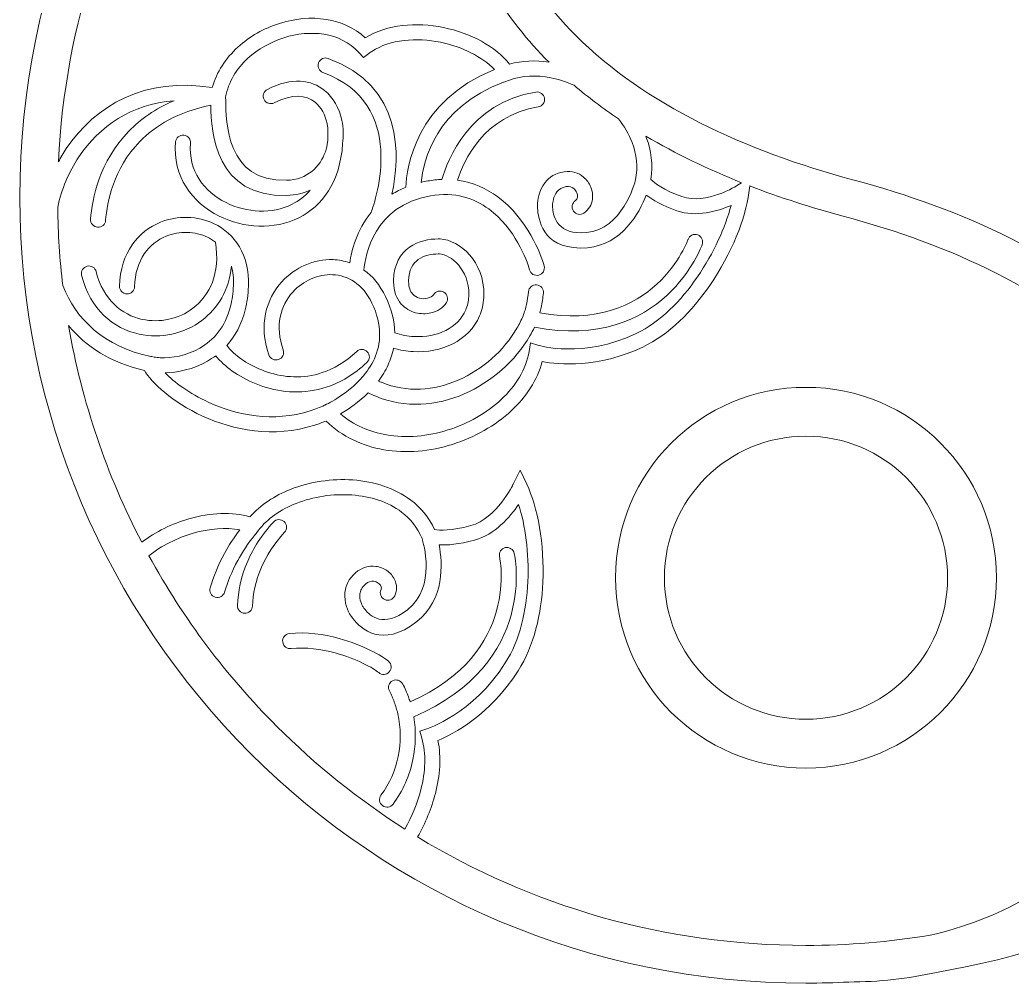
# Model space of a CAD drawing. Header units: millimetres. Extents: x -203 to 203, y -203 to 203.
# Drawn here: x -203.2 to 53.3, y -203.2 to 45.9 of the extents above; entities that cross this region are included whole.
import ezdxf

# ---------------------------------------------------------------- set-up
doc = ezdxf.new("R2010")
doc.units = ezdxf.units.MM
doc.header["$MEASUREMENT"] = 0
doc.layers.add('Layer 1', color=7, linetype='Continuous')

msp = doc.modelspace()

# ---------------------------------------------------------------- linework, layer by layer
at = {"layer": 'Layer 1', "lineweight": 9}
for points, knots in [([(0, 203.2), (3.6402, 203.2), (7.2575, 203.1022), (10.8507, 202.9132), (10.8507, 202.9132), (10.8867, 202.9134), (10.8867, 202.9134), (10.8867, 202.9134), (10.8867, 202.9111), (10.8867, 202.9111), (62.6649, 200.1774), (109.3052, 178.0622), (143.6838, 143.6838), (180.4558, 106.9117), (203.2, 56.1116), (203.2, 0), (203.2, -56.1116), (180.4558, -106.9117), (143.6838, -143.6838), (114.4481, -172.9195), (76.3445, -193.2864), (33.7549, -200.4074), (26.4449, -202.0337), (18.8445, -202.8955), (11.0419, -202.9022), (7.3859, -203.0982), (3.7048, -203.2), (0, -203.2), (-56.1117, -203.2), (-106.9117, -180.4558), (-143.6838, -143.6838), (-180.4558, -106.9117), (-203.2, -56.1116), (-203.2, 0), (-203.2, 56.1116), (-180.4558, 106.9117), (-143.6838, 143.6838), (-106.9116, 180.4558), (-56.1116, 203.2), (0, 203.2)], [0, 0, 0, 0, 0.07692308, 0.07692308, 0.07692308, 0.15384615, 0.15384615, 0.15384615, 0.23076923, 0.23076923, 0.23076923, 0.30769231, 0.30769231, 0.30769231, 0.38461538, 0.38461538, 0.38461538, 0.46153846, 0.46153846, 0.46153846, 0.53846154, 0.53846154, 0.53846154, 0.61538462, 0.61538462, 0.61538462, 0.69230769, 0.69230769, 0.69230769, 0.76923077, 0.76923077, 0.76923077, 0.84615385, 0.84615385, 0.84615385, 0.92307692, 0.92307692, 0.92307692, 1, 1, 1, 1]), ([(156.2555, 19.4773), (153.5151, 25.1811), (146.9621, 36.8775), (139.3675, 36.7143), (130.3151, 36.5198), (132.1624, 27.2377), (132.1674, 27.211), (132.3652, 26.154), (131.6688, 25.1366), (130.6118, 24.9387), (130.0358, 24.8309), (129.4716, 24.9887), (129.0453, 25.3257), (123.2129, 29.4186), (119.9392, 33.6511), (118.7094, 37.5838), (118.134, 39.4243), (117.9962, 41.2027), (118.2474, 42.8792), (118.5012, 44.5738), (119.1514, 46.154), (120.1476, 47.581), (121.4113, 49.391), (123.2301, 50.9337), (125.4929, 52.1234), (125.2363, 52.4412), (125.0016, 52.7826), (124.7932, 53.1426), (124.2173, 54.1373), (123.8248, 55.2971), (123.715, 56.4962), (123.6005, 57.746), (123.7915, 59.0351), (124.3942, 60.2321), (124.8295, 61.0965), (125.4682, 61.899), (126.3477, 62.5833), (119.2098, 66.8545), (102.6869, 77.9332), (98.7965, 91.0141), (98.4933, 92.0458), (99.0839, 93.1281), (100.1156, 93.4312), (100.3469, 93.4991), (100.5808, 93.5221), (100.8078, 93.5053), (101.4766, 93.4859), (107.6566, 93.4453), (106.9274, 98.6775), (106.4801, 101.8873), (103.5431, 102.8958), (100.2337, 104.032), (96.929, 105.1665), (93.332, 106.4017), (90.5331, 109.6901), (84.2658, 117.0534), (86.1265, 122.4926), (86.1316, 122.5083), (86.4642, 123.5316), (87.5636, 124.0915), (88.5869, 123.7589), (89.1538, 123.5746), (89.5783, 123.155), (89.7878, 122.6435), (90.1431, 121.9379), (92.7957, 117.1565), (98.1697, 120.0268), (101.6225, 121.871), (98.3479, 129.2148), (95.1284, 136.4348), (93.2652, 140.6133), (91.418, 144.7557), (90.7308, 148.2268), (89.8253, 152.7995), (91.1988, 157.9654), (93.9612, 161.8217), (95.0061, 163.2805), (96.2632, 164.5682), (97.6853, 165.5838), (98.0566, 165.8489), (98.4385, 166.0949), (98.8304, 166.3199), (72.7251, 181.8646), (42.6506, 191.4392), (10.4895, 193.1579), (-15.3879, 193.0511), (-38.8054, 182.5284), (-55.7797, 165.5661), (-72.8408, 148.5171), (-83.3934, 124.9635), (-83.3934, 98.9468), (-83.3934, 75.3399), (-74.2145, 56.5551), (-59.4925, 41.8436), (-41.6582, 24.0219), (-15.6835, 12.0132), (12.1449, 4.5618), (40.7223, -3.0901), (67.5733, -15.4295), (86.6494, -33.7503), (87.8445, -32.2965), (89.6208, -31.0948), (92.2611, -30.6784), (96.5731, -29.9984), (98.7512, -32.251), (100.6979, -34.2643), (101.7912, -35.3951), (102.7522, -36.3889), (104.1008, -35.6452), (107.4999, -33.7707), (100.8995, -23.624), (100.8807, -23.5949), (100.2954, -22.6938), (100.5514, -21.4885), (101.4525, -20.9032), (101.4525, -20.9032), (101.4758, -20.8885), (101.4758, -20.8885), (104.546, -18.9471), (107.2789, -18.6391), (109.7494, -19.2805), (110.0396, -14.0765), (109.6898, -1.8444), (101.5777, 8.811), (93.8419, 18.9722), (87.9602, 22.275), (84.0438, 22.2801), (82.7291, 22.2817), (81.6744, 21.8772), (80.8898, 21.2446), (80.1064, 20.613), (79.573, 19.7459), (79.3069, 18.8245), (78.8776, 17.3387), (79.1437, 15.7556), (80.1917, 14.9157), (81.0297, 14.242), (81.1628, 13.0163), (80.4891, 12.1783), (80.2317, 11.8582), (79.8937, 11.6411), (79.5276, 11.5323), (79.5276, 11.5323), (79.5283, 11.5302), (79.5283, 11.5302), (79.4899, 11.5188), (66.1762, 7.3785), (60.135, 19.8271), (59.5312, 21.0714), (59.0692, 22.3256), (58.7389, 23.5773), (57.4765, 28.3607), (58.1399, 33.0638), (60.1374, 37.0629), (62.1244, 41.0409), (65.44, 44.3243), (69.495, 46.2921), (69.9475, 46.5117), (70.4097, 46.715), (70.8804, 46.901), (69.2458, 50.7291), (67.0623, 58.6862), (75.1447, 62.0864), (73.1618, 66.5967), (69.1107, 77.7061), (72.728, 86.5121), (73.2867, 87.8722), (73.9349, 89.0616), (74.6502, 90.097), (77.067, 93.5954), (80.2205, 95.3374), (83.3168, 95.9841), (86.3864, 96.6251), (89.4066, 96.1647), (91.5846, 95.27), (92.2829, 94.9832), (92.9069, 94.648), (93.4321, 94.2852), (94.3164, 93.6746), (94.5384, 92.4626), (93.9278, 91.5783), (93.6479, 91.1729), (93.2416, 90.9068), (92.7985, 90.7962), (92.7985, 90.7962), (92.7993, 90.7929), (92.7993, 90.7929), (92.7541, 90.7816), (76.8337, 87.0638), (91.8038, 66.7112), (96.329, 60.559), (100.8733, 54.7449), (105.1935, 49.2176), (116.2648, 35.0528), (125.8968, 22.7294), (129.0306, 12.784), (129.635, 13.0372), (130.2812, 13.269), (130.9744, 13.4754), (131.48, 16.2323), (133.4886, 21.9428), (141.4706, 23.5976), (149.0345, 25.1657), (152.7963, 21.4425), (154.3601, 19.1028), (154.9053, 19.26), (155.5494, 19.4025), (156.2555, 19.4773)], [0, 0, 0, 0, 0.01449275, 0.01449275, 0.01449275, 0.02898551, 0.02898551, 0.02898551, 0.04347826, 0.04347826, 0.04347826, 0.05797101, 0.05797101, 0.05797101, 0.07246377, 0.07246377, 0.07246377, 0.08695652, 0.08695652, 0.08695652, 0.10144928, 0.10144928, 0.10144928, 0.11594203, 0.11594203, 0.11594203, 0.13043478, 0.13043478, 0.13043478, 0.14492754, 0.14492754, 0.14492754, 0.15942029, 0.15942029, 0.15942029, 0.17391304, 0.17391304, 0.17391304, 0.1884058, 0.1884058, 0.1884058, 0.20289855, 0.20289855, 0.20289855, 0.2173913, 0.2173913, 0.2173913, 0.23188406, 0.23188406, 0.23188406, 0.24637681, 0.24637681, 0.24637681, 0.26086957, 0.26086957, 0.26086957, 0.27536232, 0.27536232, 0.27536232, 0.28985507, 0.28985507, 0.28985507, 0.30434783, 0.30434783, 0.30434783, 0.31884058, 0.31884058, 0.31884058, 0.33333333, 0.33333333, 0.33333333, 0.34782609, 0.34782609, 0.34782609, 0.36231884, 0.36231884, 0.36231884, 0.37681159, 0.37681159, 0.37681159, 0.39130435, 0.39130435, 0.39130435, 0.4057971, 0.4057971, 0.4057971, 0.42028986, 0.42028986, 0.42028986, 0.43478261, 0.43478261, 0.43478261, 0.44927536, 0.44927536, 0.44927536, 0.46376812, 0.46376812, 0.46376812, 0.47826087, 0.47826087, 0.47826087, 0.49275362, 0.49275362, 0.49275362, 0.50724638, 0.50724638, 0.50724638, 0.52173913, 0.52173913, 0.52173913, 0.53623188, 0.53623188, 0.53623188, 0.55072464, 0.55072464, 0.55072464, 0.56521739, 0.56521739, 0.56521739, 0.57971014, 0.57971014, 0.57971014, 0.5942029, 0.5942029, 0.5942029, 0.60869565, 0.60869565, 0.60869565, 0.62318841, 0.62318841, 0.62318841, 0.63768116, 0.63768116, 0.63768116, 0.65217391, 0.65217391, 0.65217391, 0.66666667, 0.66666667, 0.66666667, 0.68115942, 0.68115942, 0.68115942, 0.69565217, 0.69565217, 0.69565217, 0.71014493, 0.71014493, 0.71014493, 0.72463768, 0.72463768, 0.72463768, 0.73913043, 0.73913043, 0.73913043, 0.75362319, 0.75362319, 0.75362319, 0.76811594, 0.76811594, 0.76811594, 0.7826087, 0.7826087, 0.7826087, 0.79710145, 0.79710145, 0.79710145, 0.8115942, 0.8115942, 0.8115942, 0.82608696, 0.82608696, 0.82608696, 0.84057971, 0.84057971, 0.84057971, 0.85507246, 0.85507246, 0.85507246, 0.86956522, 0.86956522, 0.86956522, 0.88405797, 0.88405797, 0.88405797, 0.89855072, 0.89855072, 0.89855072, 0.91304348, 0.91304348, 0.91304348, 0.92753623, 0.92753623, 0.92753623, 0.94202899, 0.94202899, 0.94202899, 0.95652174, 0.95652174, 0.95652174, 0.97101449, 0.97101449, 0.97101449, 0.98550725, 0.98550725, 0.98550725, 1, 1, 1, 1]), ([(-81.0209, 53.5836), (-85.5166, 55.1781), (-89.8593, 57.4423), (-93.5717, 60.2214), (-97.4494, 63.1242), (-100.6497, 66.5983), (-102.6476, 70.4763), (-106.6862, 69.3489), (-117.3659, 67.226), (-130.0759, 71.5931), (-137.4072, 74.1119), (-144.0723, 79.3907), (-149.4208, 85.4677), (-155.4302, 92.2956), (-159.8189, 100.1985), (-161.6233, 106.326), (-180.1479, 78.222), (-191.5388, 44.9998), (-193.2203, 9.2375), (-192.6029, 10.3947), (-191.9303, 11.5227), (-191.2038, 12.615), (-183.7681, 23.7946), (-170.745, 31.2615), (-153.4572, 28.3878), (-152.3576, 32.4343), (-149.9813, 35.9921), (-146.8541, 38.8512), (-143.8239, 41.6216), (-140.0802, 43.7376), (-136.119, 44.9986), (-132.1356, 46.2669), (-127.9169, 46.6783), (-123.9607, 46.0324), (-120.2536, 45.4271), (-116.7745, 43.9008), (-113.9158, 41.2927), (-108.2392, 44.7665), (-100.6907, 45.3553), (-93.6922, 43.927), (-86.7273, 42.5057), (-80.2267, 39.0611), (-76.6011, 34.4577), (-73.3969, 35.383), (-69.9112, 35.5068), (-66.4077, 34.9626), (-72.0652, 40.6184), (-76.9912, 46.8141), (-81.0209, 53.5836)], [0, 0, 0, 0, 0.0625, 0.0625, 0.0625, 0.125, 0.125, 0.125, 0.1875, 0.1875, 0.1875, 0.25, 0.25, 0.25, 0.3125, 0.3125, 0.3125, 0.375, 0.375, 0.375, 0.4375, 0.4375, 0.4375, 0.5, 0.5, 0.5, 0.5625, 0.5625, 0.5625, 0.625, 0.625, 0.625, 0.6875, 0.6875, 0.6875, 0.75, 0.75, 0.75, 0.8125, 0.8125, 0.8125, 0.875, 0.875, 0.875, 0.9375, 0.9375, 0.9375, 1, 1, 1, 1]), ([(-162.9342, 14.346), (-162.8332, 15.4156), (-161.884, 16.2008), (-160.8145, 16.0997), (-159.7449, 15.9987), (-158.9597, 15.0496), (-159.0607, 13.98), (-159.7461, 6.9178), (-155.5828, 1.4729), (-149.9005, -1.3558), (-147.2431, -2.6787), (-144.2695, -3.436), (-141.3035, -3.5305), (-138.3666, -3.6242), (-135.4338, -3.0683), (-132.8255, -1.768), (-131.089, -0.9023), (-129.4941, 0.305), (-128.1352, 1.8835), (-129.8737, 1.0903), (-131.8851, 0.6062), (-134.1771, 0.5308), (-152.6009, -0.0746), (-153.767, 16.8457), (-153.8722, 23.8165), (-162.341, 22.1137), (-168.1847, 18.5862), (-172.2093, 14.4478), (-178.9756, 7.4904), (-180.6674, -1.2499), (-181.0252, -5.9018), (-181.1052, -6.9756), (-182.0407, -7.7812), (-183.1144, -7.7013), (-184.1882, -7.6214), (-184.9939, -6.6859), (-184.914, -5.6121), (-184.5151, -0.4261), (-182.617, 9.3301), (-175, 17.1622), (-172.0429, 20.203), (-168.2332, 22.9451), (-163.3307, 25.0031), (-174.3016, 24.184), (-182.702, 18.3637), (-187.9555, 10.4647), (-190.5731, 6.5289), (-192.4196, 2.0792), (-193.4239, -2.5268), (-193.3362, -9.3749), (-192.8901, -16.1364), (-192.1083, -22.7953), (-188.7273, -31.5194), (-181.341, -38.6643), (-169.3307, -41.1219), (-169.2708, -41.1309), (-169.2108, -41.1425), (-169.1508, -41.1573), (-169.1508, -41.1573), (-169.1115, -41.1669), (-169.1115, -41.1669), (-169.1115, -41.1669), (-168.4609, -41.2984), (-168.4609, -41.2984), (-167.9943, -41.3756), (-167.4694, -41.4295), (-166.8984, -41.4536), (-164.0503, -41.5743), (-160.1725, -40.9825), (-156.6596, -38.9736), (-153.1983, -36.9943), (-150.0948, -33.6058), (-148.7222, -28.1028), (-148.3243, -26.5073), (-148.0681, -24.7424), (-147.9855, -22.793), (-147.9065, -20.9283), (-148.1037, -19.2523), (-148.5215, -17.7654), (-149.1131, -23.9925), (-152.0714, -28.7283), (-156.1241, -31.7891), (-158.4363, -33.5355), (-161.1013, -34.7261), (-163.8836, -35.3292), (-166.6606, -35.9311), (-169.562, -35.9485), (-172.3527, -35.3501), (-179.0433, -33.9152), (-185.074, -28.9837), (-187.2318, -20.133), (-187.4845, -19.0887), (-186.8427, -18.0372), (-185.7984, -17.7845), (-184.7541, -17.5318), (-183.7026, -18.1736), (-183.4499, -19.2179), (-181.6976, -26.4056), (-176.8768, -30.3941), (-171.5444, -31.5377), (-169.2976, -32.0195), (-166.9552, -32.004), (-164.7072, -31.5168), (-162.4648, -31.0307), (-160.3232, -30.0759), (-158.4725, -28.678), (-154.116, -25.3878), (-151.3502, -19.583), (-152.6238, -11.5686), (-153.2693, -11.0713), (-153.9615, -10.648), (-154.6878, -10.2998), (-156.319, -9.5177), (-158.1219, -9.0996), (-159.9476, -9.0505), (-161.7783, -9.0011), (-163.6331, -9.3242), (-165.3621, -10.024), (-169.7829, -11.8134), (-173.3547, -16.1298), (-173.5439, -23.0678), (-173.5692, -24.1416), (-174.4603, -24.9916), (-175.5341, -24.9664), (-176.6078, -24.9411), (-177.4579, -24.05), (-177.4326, -22.9762), (-177.1939, -14.2265), (-172.5624, -8.7316), (-166.8261, -6.4098), (-164.6085, -5.5121), (-162.2207, -5.0981), (-159.856, -5.1618), (-157.4862, -5.2256), (-155.14, -5.7712), (-153.0103, -6.7923), (-147.704, -9.3365), (-143.7499, -14.7578), (-144.0968, -22.9455), (-144.1916, -25.1841), (-144.4849, -27.2074), (-144.9403, -29.0331), (-145.9088, -32.9164), (-147.5963, -35.9448), (-149.6739, -38.2816), (-149.4298, -38.6304), (-149.1146, -39.0114), (-148.7346, -39.4147), (-146.7681, -41.5017), (-143.3515, -43.8068), (-139.1487, -45.1857), (-134.96, -46.5601), (-130.0257, -46.99), (-125.0381, -45.3187), (-122.0648, -44.3223), (-119.0512, -42.573), (-116.1345, -39.8248), (-115.3512, -39.0879), (-114.1188, -39.1254), (-113.3819, -39.9086), (-112.645, -40.6918), (-112.6825, -41.9243), (-113.4657, -42.6612), (-116.8165, -45.8185), (-120.3195, -47.8417), (-123.8029, -49.0091), (-129.6955, -50.9837), (-135.4734, -50.4927), (-140.3534, -48.8914), (-145.2194, -47.2948), (-149.2289, -44.569), (-151.571, -42.0835), (-151.9341, -41.6982), (-152.262, -41.3126), (-152.5524, -40.9315), (-153.2566, -41.4615), (-153.9829, -41.936), (-154.7228, -42.3591), (-158.4057, -44.4652), (-162.4254, -45.2763), (-165.6691, -45.3539), (-163.364, -47.7421), (-159.4078, -50.6724), (-154.3796, -52.9932), (-147.1283, -56.34), (-137.7664, -58.261), (-128.116, -55.169), (-126.8802, -54.773), (-125.6446, -54.2979), (-124.4136, -53.7368), (-124.4136, -53.7368), (-124.3982, -53.7298), (-124.3982, -53.7298), (-122.0529, -52.6033), (-118.1717, -50.3099), (-115.054, -46.9032), (-114.9936, -46.8253), (-114.928, -46.753), (-114.8582, -46.6865), (-113.5578, -45.2304), (-112.4014, -43.5771), (-111.562, -41.7295), (-109.8047, -37.8615), (-109.4579, -33.0666), (-112.1901, -27.3406), (-114.5673, -22.3584), (-118.4482, -20.1325), (-122.3771, -19.981), (-124.2426, -19.9092), (-126.1302, -20.2908), (-127.8862, -21.0563), (-129.6611, -21.8298), (-131.294, -22.9884), (-132.6297, -24.4609), (-135.7981, -27.9539), (-137.3144, -33.2562), (-135.1313, -39.4505), (-134.7734, -40.4653), (-135.3059, -41.5783), (-136.3208, -41.9362), (-137.3356, -42.2941), (-138.4486, -41.7616), (-138.8065, -40.7468), (-141.5304, -33.0181), (-139.5632, -26.3194), (-135.512, -21.8533), (-133.7942, -19.9596), (-131.7049, -18.4743), (-129.4417, -17.4879), (-127.1598, -16.4932), (-124.6927, -15.9979), (-122.2398, -16.0923), (-120.7795, -16.1486), (-119.3281, -16.4098), (-117.9268, -16.8932), (-117.4473, -13.7165), (-116.1131, -8.4691), (-112.4086, -3.9325), (-111.229, -0.7403), (-102.7886, 24.2668), (-124.8483, 32.2964), (-125.859, 32.6627), (-126.3812, 33.7791), (-126.0149, 34.7898), (-125.6487, 35.8004), (-124.5322, 36.3226), (-123.5216, 35.9563), (-103.955, 28.8342), (-104.8911, 10.6269), (-107.0187, 0.8133), (-105.9358, 1.4888), (-104.7489, 2.1017), (-103.4459, 2.6321), (-103.2172, 7.6974), (-100.9141, 24.9346), (-80.5317, 33.0627), (-83.7127, 36.4376), (-88.8924, 38.9764), (-94.4698, 40.1146), (-100.733, 41.3928), (-107.4131, 40.8785), (-112.2167, 37.7651), (-112.4807, 37.594), (-112.7406, 37.4138), (-112.9957, 37.2244), (-112.9957, 37.2244), (-114.4032, 36.1799), (-114.4032, 36.1799), (-114.4032, 36.1799), (-115.5882, 37.4761), (-115.5882, 37.4761), (-118.008, 40.1227), (-121.1668, 41.6312), (-124.5859, 42.1894), (-127.9348, 42.7361), (-131.5304, 42.3801), (-134.9447, 41.293), (-138.3811, 40.1991), (-141.6198, 38.3716), (-144.231, 35.9842), (-147.1861, 33.2824), (-149.3269, 29.8652), (-150.0059, 25.9982), (-149.9996, 25.7394), (-149.9973, 25.3944), (-149.9948, 24.9925), (-149.9628, 19.9499), (-149.8606, 3.9081), (-134.2991, 4.4196), (-128.8714, 4.5979), (-125.5746, 7.8727), (-124.2254, 11.8292), (-123.95, 12.6367), (-123.7529, 13.4713), (-123.6327, 14.3141), (-123.5576, 15.491), (-123.5444, 16.7329), (-123.5981, 18.0407), (-123.6435, 18.4025), (-123.7032, 18.7605), (-123.7773, 19.1129), (-124.2502, 21.3629), (-125.3001, 23.3584), (-126.8893, 24.6405), (-129.165, 26.4763), (-132.7025, 26.87), (-137.4648, 24.4592), (-138.4249, 23.975), (-139.596, 24.3608), (-140.0801, 25.3208), (-140.5643, 26.2809), (-140.1785, 27.452), (-139.2184, 27.9362), (-132.8488, 31.1607), (-127.8538, 30.4216), (-124.4494, 27.6752), (-122.1256, 25.8006), (-120.6156, 23.002), (-119.9649, 19.906), (-119.5609, 17.9834), (-119.4869, 15.9345), (-119.7553, 13.919), (-120.4222, 3.8919), (-125.0659, -2.2585), (-131.087, -5.2603), (-134.2801, -6.8521), (-137.8556, -7.5331), (-141.4255, -7.4192), (-144.9666, -7.3064), (-148.4992, -6.411), (-151.6389, -4.8481), (-158.6603, -1.3528), (-163.7975, 5.4517), (-162.9342, 14.346)], [0, 0, 0, 0, 0.00900901, 0.00900901, 0.00900901, 0.01801802, 0.01801802, 0.01801802, 0.02702703, 0.02702703, 0.02702703, 0.03603604, 0.03603604, 0.03603604, 0.04504505, 0.04504505, 0.04504505, 0.05405405, 0.05405405, 0.05405405, 0.06306306, 0.06306306, 0.06306306, 0.07207207, 0.07207207, 0.07207207, 0.08108108, 0.08108108, 0.08108108, 0.09009009, 0.09009009, 0.09009009, 0.0990991, 0.0990991, 0.0990991, 0.10810811, 0.10810811, 0.10810811, 0.11711712, 0.11711712, 0.11711712, 0.12612613, 0.12612613, 0.12612613, 0.13513514, 0.13513514, 0.13513514, 0.14414414, 0.14414414, 0.14414414, 0.15315315, 0.15315315, 0.15315315, 0.16216216, 0.16216216, 0.16216216, 0.17117117, 0.17117117, 0.17117117, 0.18018018, 0.18018018, 0.18018018, 0.18918919, 0.18918919, 0.18918919, 0.1981982, 0.1981982, 0.1981982, 0.20720721, 0.20720721, 0.20720721, 0.21621622, 0.21621622, 0.21621622, 0.22522523, 0.22522523, 0.22522523, 0.23423423, 0.23423423, 0.23423423, 0.24324324, 0.24324324, 0.24324324, 0.25225225, 0.25225225, 0.25225225, 0.26126126, 0.26126126, 0.26126126, 0.27027027, 0.27027027, 0.27027027, 0.27927928, 0.27927928, 0.27927928, 0.28828829, 0.28828829, 0.28828829, 0.2972973, 0.2972973, 0.2972973, 0.30630631, 0.30630631, 0.30630631, 0.31531532, 0.31531532, 0.31531532, 0.32432432, 0.32432432, 0.32432432, 0.33333333, 0.33333333, 0.33333333, 0.34234234, 0.34234234, 0.34234234, 0.35135135, 0.35135135, 0.35135135, 0.36036036, 0.36036036, 0.36036036, 0.36936937, 0.36936937, 0.36936937, 0.37837838, 0.37837838, 0.37837838, 0.38738739, 0.38738739, 0.38738739, 0.3963964, 0.3963964, 0.3963964, 0.40540541, 0.40540541, 0.40540541, 0.41441441, 0.41441441, 0.41441441, 0.42342342, 0.42342342, 0.42342342, 0.43243243, 0.43243243, 0.43243243, 0.44144144, 0.44144144, 0.44144144, 0.45045045, 0.45045045, 0.45045045, 0.45945946, 0.45945946, 0.45945946, 0.46846847, 0.46846847, 0.46846847, 0.47747748, 0.47747748, 0.47747748, 0.48648649, 0.48648649, 0.48648649, 0.4954955, 0.4954955, 0.4954955, 0.5045045, 0.5045045, 0.5045045, 0.51351351, 0.51351351, 0.51351351, 0.52252252, 0.52252252, 0.52252252, 0.53153153, 0.53153153, 0.53153153, 0.54054054, 0.54054054, 0.54054054, 0.54954955, 0.54954955, 0.54954955, 0.55855856, 0.55855856, 0.55855856, 0.56756757, 0.56756757, 0.56756757, 0.57657658, 0.57657658, 0.57657658, 0.58558559, 0.58558559, 0.58558559, 0.59459459, 0.59459459, 0.59459459, 0.6036036, 0.6036036, 0.6036036, 0.61261261, 0.61261261, 0.61261261, 0.62162162, 0.62162162, 0.62162162, 0.63063063, 0.63063063, 0.63063063, 0.63963964, 0.63963964, 0.63963964, 0.64864865, 0.64864865, 0.64864865, 0.65765766, 0.65765766, 0.65765766, 0.66666667, 0.66666667, 0.66666667, 0.67567568, 0.67567568, 0.67567568, 0.68468468, 0.68468468, 0.68468468, 0.69369369, 0.69369369, 0.69369369, 0.7027027, 0.7027027, 0.7027027, 0.71171171, 0.71171171, 0.71171171, 0.72072072, 0.72072072, 0.72072072, 0.72972973, 0.72972973, 0.72972973, 0.73873874, 0.73873874, 0.73873874, 0.74774775, 0.74774775, 0.74774775, 0.75675676, 0.75675676, 0.75675676, 0.76576577, 0.76576577, 0.76576577, 0.77477477, 0.77477477, 0.77477477, 0.78378378, 0.78378378, 0.78378378, 0.79279279, 0.79279279, 0.79279279, 0.8018018, 0.8018018, 0.8018018, 0.81081081, 0.81081081, 0.81081081, 0.81981982, 0.81981982, 0.81981982, 0.82882883, 0.82882883, 0.82882883, 0.83783784, 0.83783784, 0.83783784, 0.84684685, 0.84684685, 0.84684685, 0.85585586, 0.85585586, 0.85585586, 0.86486486, 0.86486486, 0.86486486, 0.87387387, 0.87387387, 0.87387387, 0.88288288, 0.88288288, 0.88288288, 0.89189189, 0.89189189, 0.89189189, 0.9009009, 0.9009009, 0.9009009, 0.90990991, 0.90990991, 0.90990991, 0.91891892, 0.91891892, 0.91891892, 0.92792793, 0.92792793, 0.92792793, 0.93693694, 0.93693694, 0.93693694, 0.94594595, 0.94594595, 0.94594595, 0.95495495, 0.95495495, 0.95495495, 0.96396396, 0.96396396, 0.96396396, 0.97297297, 0.97297297, 0.97297297, 0.98198198, 0.98198198, 0.98198198, 0.99099099, 0.99099099, 0.99099099, 1, 1, 1, 1]), ([(-94.0934, 4.641), (-92.6875, 9.5378), (-87.0331, 24.4742), (-69.8116, 27.2468), (-68.7504, 27.4151), (-67.7534, 26.6914), (-67.5851, 25.6302), (-67.4167, 24.569), (-68.1404, 23.5721), (-69.2016, 23.4037), (-83.3525, 21.1255), (-88.5318, 9.3471), (-90.0938, 4.4481), (-86.0328, 3.8949), (-82.5809, 2.2854), (-79.6849, 0.1498), (-72.069, -5.4667), (-68.42, -14.7994), (-67.6689, -17.7348), (-67.4036, -18.7791), (-68.0352, -19.8409), (-69.0795, -20.1062), (-70.1238, -20.3714), (-71.1856, -19.7399), (-71.4509, -18.6956), (-72.1113, -16.1148), (-75.3148, -7.9127), (-81.9877, -2.9917), (-85.7873, -0.1896), (-90.7544, 1.5212), (-97.0793, 0.4051), (-111.7063, -2.1757), (-113.9141, -15.0069), (-114.2479, -18.7868), (-112.0582, -20.3412), (-110.128, -22.602), (-108.6674, -25.663), (-107.064, -29.0234), (-106.3455, -32.1415), (-106.2796, -35.0113), (-104.6414, -35.5679), (-102.9599, -35.8868), (-101.3053, -35.9787), (-98.3302, -36.1441), (-95.4405, -35.5875), (-93.0463, -34.3735), (-90.7548, -33.2114), (-88.9257, -31.4354), (-87.9499, -29.1098), (-87.5128, -28.0682), (-87.2423, -26.9171), (-87.1725, -25.6623), (-87.1605, -25.4453), (-87.1534, -25.2812), (-87.1513, -25.1696), (-87.091, -21.926), (-88.244, -19.3016), (-89.8388, -17.4682), (-91.3645, -15.7141), (-93.2328, -14.7113), (-94.749, -14.6271), (-94.749, -14.6271), (-94.8706, -14.6198), (-94.8706, -14.6198), (-94.8706, -14.6198), (-95.0509, -14.6175), (-95.0509, -14.6175), (-96.7451, -14.6125), (-98.6983, -14.9731), (-100.1972, -16.0379), (-101.6117, -17.0427), (-102.6573, -18.7609), (-102.7091, -21.5516), (-102.7091, -21.5516), (-102.7115, -21.7414), (-102.7115, -21.7414), (-102.7157, -23.2224), (-102.3082, -24.2764), (-101.6866, -24.9743), (-101.2044, -25.5155), (-100.579, -25.8622), (-99.9165, -26.0385), (-99.2148, -26.2252), (-98.4764, -26.2271), (-97.8128, -26.0715), (-97.1159, -25.9079), (-96.5454, -25.5871), (-96.279, -25.1525), (-95.719, -24.2346), (-94.5206, -23.9444), (-93.6027, -24.5044), (-92.6848, -25.0645), (-92.3946, -26.2629), (-92.9546, -27.1808), (-93.791, -28.5457), (-95.2578, -29.4766), (-96.9284, -29.8686), (-98.1822, -30.1629), (-99.5786, -30.1589), (-100.9077, -29.8052), (-102.276, -29.4412), (-103.5783, -28.7129), (-104.5993, -27.5667), (-105.8122, -26.2052), (-106.6075, -24.287), (-106.6002, -21.7414), (-106.6002, -21.7414), (-106.5978, -21.4905), (-106.5978, -21.4905), (-106.5188, -17.2393), (-104.7927, -14.5272), (-102.4543, -12.8659), (-100.2, -11.2644), (-97.417, -10.7218), (-95.0509, -10.7288), (-95.0509, -10.7288), (-94.8095, -10.731), (-94.8095, -10.731), (-94.6731, -10.7334), (-94.5878, -10.736), (-94.543, -10.7384), (-94.543, -10.7384), (-94.5354, -10.7389), (-94.5354, -10.7389), (-92.0395, -10.8772), (-89.1194, -12.3496), (-86.8956, -14.9062), (-84.7407, -17.3836), (-83.1823, -20.9067), (-83.2626, -25.2307), (-83.2675, -25.4948), (-83.2746, -25.7105), (-83.2838, -25.8759), (-83.38, -27.6072), (-83.7515, -29.1909), (-84.3508, -30.6195), (-85.7024, -33.8405), (-88.1918, -36.278), (-91.2926, -37.8505), (-94.291, -39.371), (-97.8687, -40.0704), (-101.5188, -39.8674), (-103.2188, -39.7729), (-104.9345, -39.4848), (-106.6143, -38.9955), (-106.9113, -40.5262), (-107.3914, -41.9717), (-108.0088, -43.3307), (-108.6884, -44.8265), (-109.5364, -46.2095), (-110.4884, -47.4797), (-110.234, -47.5966), (-109.9785, -47.7086), (-109.7223, -47.8154), (-103.1511, -50.5582), (-96.113, -49.9529), (-89.8823, -47.2423), (-83.5684, -44.4957), (-78.0929, -39.6116), (-74.7412, -33.8513), (-74.1265, -32.795), (-73.5831, -31.7069), (-73.1192, -30.5956), (-72.7274, -29.6572), (-72.4409, -28.6711), (-72.2269, -27.6569), (-72.0008, -26.5859), (-71.8519, -25.4925), (-71.7453, -24.3935), (-71.6443, -23.3239), (-70.6952, -22.5387), (-69.6256, -22.6397), (-68.556, -22.7407), (-67.7708, -23.6899), (-67.8718, -24.7595), (-67.9933, -26.0125), (-68.1615, -27.2514), (-68.4145, -28.45), (-68.5156, -28.9289), (-68.6298, -29.4029), (-68.7594, -29.8707), (-39.1283, -35.2278), (-30.5044, -10.9218), (-30.4781, -10.8504), (-30.1077, -9.8398), (-28.9878, -9.3209), (-27.9772, -9.6914), (-26.9666, -10.0619), (-26.4477, -11.1818), (-26.8182, -12.1924), (-26.848, -12.2733), (-36.7146, -40.082), (-70.1825, -33.5649), (-70.5465, -34.3218), (-70.9434, -35.0686), (-71.3709, -35.8033), (-75.13, -42.2636), (-81.2617, -47.7374), (-88.3268, -50.8107), (-95.4749, -53.9204), (-103.5886, -54.5985), (-111.2168, -51.4145), (-111.8636, -51.1445), (-112.5075, -50.8462), (-113.1476, -50.5187), (-115.5287, -52.8794), (-118.1459, -54.6946), (-120.3217, -55.9607), (-116.8866, -58.9058), (-112.7932, -60.6545), (-108.4608, -61.4021), (-103.2667, -62.2983), (-97.726, -61.7653), (-92.54, -60.1341), (-87.3468, -58.5007), (-82.5293, -55.7718), (-78.7874, -52.2791), (-75.0236, -48.7659), (-72.3661, -44.4886), (-71.5579, -39.8048), (-71.5579, -39.8048), (-71.1855, -37.646), (-71.1855, -37.646), (-71.1855, -37.646), (-69.0874, -38.2645), (-69.0874, -38.2645), (-69.0541, -38.2742), (-57.6038, -41.7624), (-43.8637, -35.1982), (-37.728, -32.2669), (-32.3093, -26.7417), (-28.0595, -20.546), (-23.8315, -14.3823), (-20.7902, -7.6127), (-19.3516, -2.0717), (-22.8916, -3.5903), (-28.3935, -5.1993), (-33.3441, -3.4709), (-37.0941, -2.1617), (-39.6368, -0.6369), (-41.268, 0.5952), (-43.0797, -3.974), (-47.563, -12.248), (-56.467, -13.0028), (-67.3126, -13.9222), (-69.0631, -6.6009), (-69.3464, -3.2581), (-69.3911, -2.7313), (-69.3906, -2.2234), (-69.3903, -1.9538), (-69.3903, -1.9538), (-69.3979, -1.9538), (-69.3979, -1.9538), (-69.3979, -1.9538), (-69.3979, -1.914), (-69.3979, -1.914), (-69.3979, -0.9728), (-69.0881, 1.7404), (-67.4214, 3.8547), (-66.361, 5.2001), (-64.7954, 6.3105), (-62.4976, 6.6415), (-60.4811, 6.9318), (-58.7805, 6.3305), (-57.5154, 5.2751), (-56.6633, 4.5643), (-56.0238, 3.6526), (-55.6309, 2.676), (-55.2303, 1.6797), (-55.0749, 0.6027), (-55.1998, -0.416), (-55.3762, -1.8545), (-56.0864, -3.1817), (-57.4174, -4.0683), (-58.3143, -4.662), (-59.523, -4.4162), (-60.1167, -3.5193), (-60.7103, -2.6224), (-60.4646, -1.4137), (-59.5677, -0.82), (-59.2767, -0.6263), (-59.1176, -0.3052), (-59.0733, 0.0568), (-59.0274, 0.4315), (-59.0893, 0.8395), (-59.2452, 1.2272), (-59.409, 1.6346), (-59.666, 2.0066), (-60.001, 2.286), (-60.4731, 2.6799), (-61.1337, 2.9005), (-61.9485, 2.7832), (-63.0885, 2.6191), (-63.8504, 2.087), (-64.3562, 1.4452), (-65.3155, 0.2282), (-65.4939, -1.3611), (-65.4939, -1.914), (-65.4939, -1.914), (-65.4939, -1.9538), (-65.4939, -1.9538), (-65.4939, -1.9538), (-65.5015, -1.9538), (-65.5015, -1.9538), (-65.5017, -2.1138), (-65.5019, -2.416), (-65.4577, -2.9378), (-65.277, -5.0697), (-64.1177, -9.7355), (-56.7873, -9.114), (-47.5053, -8.3272), (-44.2346, 3.815), (-44.0539, 4.5129), (-43.3975, 7.885), (-43.7761, 11.1484), (-44.909, 14.1619), (-45.7355, 16.3607), (-46.9606, 18.4346), (-48.4784, 20.3308), (-52.5117, 23.0451), (-56.3492, 25.9376), (-59.958, 29.0148), (-61.909, 29.8726), (-63.9236, 30.5186), (-65.935, 30.9189), (-69.7044, 31.6691), (-73.4342, 31.5515), (-76.6601, 30.3389), (-76.6601, 30.3389), (-78.1266, 29.7876), (-78.1266, 29.7876), (-78.1266, 29.7876), (-78.1423, 29.8119), (-78.1423, 29.8119), (-95.6745, 23.273), (-98.8932, 9.5762), (-99.4614, 3.8944), (-98.9072, 4.0253), (-98.3382, 4.1444), (-97.7504, 4.2482), (-96.487, 4.4711), (-95.2685, 4.5985), (-94.0934, 4.641)], [0, 0, 0, 0, 0.00877193, 0.00877193, 0.00877193, 0.01754386, 0.01754386, 0.01754386, 0.02631579, 0.02631579, 0.02631579, 0.03508772, 0.03508772, 0.03508772, 0.04385965, 0.04385965, 0.04385965, 0.05263158, 0.05263158, 0.05263158, 0.06140351, 0.06140351, 0.06140351, 0.07017544, 0.07017544, 0.07017544, 0.07894737, 0.07894737, 0.07894737, 0.0877193, 0.0877193, 0.0877193, 0.09649123, 0.09649123, 0.09649123, 0.10526316, 0.10526316, 0.10526316, 0.11403509, 0.11403509, 0.11403509, 0.12280702, 0.12280702, 0.12280702, 0.13157895, 0.13157895, 0.13157895, 0.14035088, 0.14035088, 0.14035088, 0.14912281, 0.14912281, 0.14912281, 0.15789474, 0.15789474, 0.15789474, 0.16666667, 0.16666667, 0.16666667, 0.1754386, 0.1754386, 0.1754386, 0.18421053, 0.18421053, 0.18421053, 0.19298246, 0.19298246, 0.19298246, 0.20175439, 0.20175439, 0.20175439, 0.21052632, 0.21052632, 0.21052632, 0.21929825, 0.21929825, 0.21929825, 0.22807018, 0.22807018, 0.22807018, 0.23684211, 0.23684211, 0.23684211, 0.24561404, 0.24561404, 0.24561404, 0.25438596, 0.25438596, 0.25438596, 0.26315789, 0.26315789, 0.26315789, 0.27192982, 0.27192982, 0.27192982, 0.28070175, 0.28070175, 0.28070175, 0.28947368, 0.28947368, 0.28947368, 0.29824561, 0.29824561, 0.29824561, 0.30701754, 0.30701754, 0.30701754, 0.31578947, 0.31578947, 0.31578947, 0.3245614, 0.3245614, 0.3245614, 0.33333333, 0.33333333, 0.33333333, 0.34210526, 0.34210526, 0.34210526, 0.35087719, 0.35087719, 0.35087719, 0.35964912, 0.35964912, 0.35964912, 0.36842105, 0.36842105, 0.36842105, 0.37719298, 0.37719298, 0.37719298, 0.38596491, 0.38596491, 0.38596491, 0.39473684, 0.39473684, 0.39473684, 0.40350877, 0.40350877, 0.40350877, 0.4122807, 0.4122807, 0.4122807, 0.42105263, 0.42105263, 0.42105263, 0.42982456, 0.42982456, 0.42982456, 0.43859649, 0.43859649, 0.43859649, 0.44736842, 0.44736842, 0.44736842, 0.45614035, 0.45614035, 0.45614035, 0.46491228, 0.46491228, 0.46491228, 0.47368421, 0.47368421, 0.47368421, 0.48245614, 0.48245614, 0.48245614, 0.49122807, 0.49122807, 0.49122807, 0.5, 0.5, 0.5, 0.50877193, 0.50877193, 0.50877193, 0.51754386, 0.51754386, 0.51754386, 0.52631579, 0.52631579, 0.52631579, 0.53508772, 0.53508772, 0.53508772, 0.54385965, 0.54385965, 0.54385965, 0.55263158, 0.55263158, 0.55263158, 0.56140351, 0.56140351, 0.56140351, 0.57017544, 0.57017544, 0.57017544, 0.57894737, 0.57894737, 0.57894737, 0.5877193, 0.5877193, 0.5877193, 0.59649123, 0.59649123, 0.59649123, 0.60526316, 0.60526316, 0.60526316, 0.61403509, 0.61403509, 0.61403509, 0.62280702, 0.62280702, 0.62280702, 0.63157895, 0.63157895, 0.63157895, 0.64035088, 0.64035088, 0.64035088, 0.64912281, 0.64912281, 0.64912281, 0.65789474, 0.65789474, 0.65789474, 0.66666667, 0.66666667, 0.66666667, 0.6754386, 0.6754386, 0.6754386, 0.68421053, 0.68421053, 0.68421053, 0.69298246, 0.69298246, 0.69298246, 0.70175439, 0.70175439, 0.70175439, 0.71052632, 0.71052632, 0.71052632, 0.71929825, 0.71929825, 0.71929825, 0.72807018, 0.72807018, 0.72807018, 0.73684211, 0.73684211, 0.73684211, 0.74561404, 0.74561404, 0.74561404, 0.75438596, 0.75438596, 0.75438596, 0.76315789, 0.76315789, 0.76315789, 0.77192982, 0.77192982, 0.77192982, 0.78070175, 0.78070175, 0.78070175, 0.78947368, 0.78947368, 0.78947368, 0.79824561, 0.79824561, 0.79824561, 0.80701754, 0.80701754, 0.80701754, 0.81578947, 0.81578947, 0.81578947, 0.8245614, 0.8245614, 0.8245614, 0.83333333, 0.83333333, 0.83333333, 0.84210526, 0.84210526, 0.84210526, 0.85087719, 0.85087719, 0.85087719, 0.85964912, 0.85964912, 0.85964912, 0.86842105, 0.86842105, 0.86842105, 0.87719298, 0.87719298, 0.87719298, 0.88596491, 0.88596491, 0.88596491, 0.89473684, 0.89473684, 0.89473684, 0.90350877, 0.90350877, 0.90350877, 0.9122807, 0.9122807, 0.9122807, 0.92105263, 0.92105263, 0.92105263, 0.92982456, 0.92982456, 0.92982456, 0.93859649, 0.93859649, 0.93859649, 0.94736842, 0.94736842, 0.94736842, 0.95614035, 0.95614035, 0.95614035, 0.96491228, 0.96491228, 0.96491228, 0.97368421, 0.97368421, 0.97368421, 0.98245614, 0.98245614, 0.98245614, 0.99122807, 0.99122807, 0.99122807, 1, 1, 1, 1]), ([(-41.3886, 15.857), (-41.3464, 15.7498), (-41.3047, 15.6422), (-41.2642, 15.5344), (-39.9815, 12.1221), (-39.4929, 8.4469), (-40.073, 4.6463), (-39.1543, 3.7357), (-36.8425, 1.8729), (-32.063, 0.2043), (-25.7444, -2.0016), (-17.7224, 3.1134), (-17.6992, 3.128), (-17.6992, 3.128), (-16.6296, 3.8017), (-16.6296, 3.8017), (-25.3305, 7.2725), (-33.6519, 11.276), (-41.3886, 15.857)], [0, 0, 0, 0, 0.16666667, 0.16666667, 0.16666667, 0.33333333, 0.33333333, 0.33333333, 0.5, 0.5, 0.5, 0.66666667, 0.66666667, 0.66666667, 0.83333333, 0.83333333, 0.83333333, 1, 1, 1, 1]), ([(-171.6983, -89.1791), (-168.0931, -86.4323), (-163.826, -84.3647), (-159.511, -83.1163), (-153.953, -81.5082), (-148.2591, -81.2483), (-143.7139, -82.626), (-141.0191, -79.5285), (-137.3493, -77.1273), (-133.2212, -75.4969), (-128.2369, -73.5282), (-122.551, -72.6709), (-117.107, -73.0646), (-111.5933, -73.4632), (-106.2998, -75.1461), (-102.1777, -78.257), (-99.5653, -80.2287), (-97.4284, -82.762), (-96.0027, -85.8918), (-94.6918, -86.1011), (-91.6851, -86.2683), (-86.6628, -84.886), (-79.9206, -83.0302), (-75.6908, -74.194), (-75.6785, -74.1687), (-75.6785, -74.1687), (-73.9137, -70.5366), (-73.9137, -70.5366), (-73.9137, -70.5366), (-72.171, -74.1763), (-72.171, -74.1763), (-69.3775, -80.011), (-67.5482, -89.669), (-68.0029, -99.5302), (-68.3759, -107.6195), (-70.2748, -115.9073), (-74.4178, -122.4539), (-81.61, -133.8193), (-91.2691, -138.8424), (-95.124, -140.4879), (-94.2568, -144.7652), (-94.5802, -149.4751), (-95.7894, -154.1602), (-96.7798, -157.9981), (-98.3646, -161.8303), (-100.3717, -165.395), (-71.1099, -183.191), (-36.7521, -193.4402), (0, -193.4402), (10.9281, -193.4402), (21.6443, -192.5331), (32.0779, -190.7914), (49.6508, -186.7986), (65.3417, -177.9288), (77.6358, -165.6725), (94.6502, -148.7101), (105.1668, -125.2435), (105.1668, -99.2332), (105.1668, -75.6263), (95.9879, -56.8415), (81.2659, -42.13), (63.4317, -24.3084), (37.4569, -12.2996), (9.6286, -4.8482), (1.3922, -2.6428), (-6.701, -0.0484), (-14.5057, 2.9669), (-14.5057, 2.9669), (-14.7331, 1.2294), (-14.7331, 1.2294), (-15.5904, -5.3192), (-19.2476, -14.5864), (-24.8418, -22.742), (-29.4363, -29.44), (-35.3675, -35.4482), (-42.1862, -38.7057), (-53.7315, -44.2214), (-63.9579, -43.2383), (-68.1574, -42.4626), (-69.4453, -47.2368), (-72.2984, -51.5505), (-76.1339, -55.1307), (-80.2991, -59.0187), (-85.6399, -62.0495), (-91.381, -63.8552), (-97.129, -65.6631), (-103.2989, -66.2489), (-109.1164, -65.2452), (-114.6305, -64.2937), (-119.8252, -61.9218), (-124.0585, -57.823), (-125.0192, -58.2203), (-125.9757, -58.57), (-126.9265, -58.8746), (-137.6776, -62.3194), (-148.0263, -60.2165), (-156.0112, -56.5312), (-163.6733, -52.9947), (-169.2655, -47.8605), (-170.9861, -44.7417), (-179.6857, -42.7797), (-186.1629, -38.5761), (-190.6123, -33.1183), (-187.1807, -53.0103), (-180.7102, -71.8618), (-171.6983, -89.1791)], [0, 0, 0, 0, 0.02857143, 0.02857143, 0.02857143, 0.05714286, 0.05714286, 0.05714286, 0.08571429, 0.08571429, 0.08571429, 0.11428571, 0.11428571, 0.11428571, 0.14285714, 0.14285714, 0.14285714, 0.17142857, 0.17142857, 0.17142857, 0.2, 0.2, 0.2, 0.22857143, 0.22857143, 0.22857143, 0.25714286, 0.25714286, 0.25714286, 0.28571429, 0.28571429, 0.28571429, 0.31428571, 0.31428571, 0.31428571, 0.34285714, 0.34285714, 0.34285714, 0.37142857, 0.37142857, 0.37142857, 0.4, 0.4, 0.4, 0.42857143, 0.42857143, 0.42857143, 0.45714286, 0.45714286, 0.45714286, 0.48571429, 0.48571429, 0.48571429, 0.51428571, 0.51428571, 0.51428571, 0.54285714, 0.54285714, 0.54285714, 0.57142857, 0.57142857, 0.57142857, 0.6, 0.6, 0.6, 0.62857143, 0.62857143, 0.62857143, 0.65714286, 0.65714286, 0.65714286, 0.68571429, 0.68571429, 0.68571429, 0.71428571, 0.71428571, 0.71428571, 0.74285714, 0.74285714, 0.74285714, 0.77142857, 0.77142857, 0.77142857, 0.8, 0.8, 0.8, 0.82857143, 0.82857143, 0.82857143, 0.85714286, 0.85714286, 0.85714286, 0.88571429, 0.88571429, 0.88571429, 0.91428571, 0.91428571, 0.91428571, 0.94285714, 0.94285714, 0.94285714, 0.97142857, 0.97142857, 0.97142857, 1, 1, 1, 1]), ([(-0.0001, -49.1138), (13.5952, -49.1138), (25.9037, -54.6247), (34.8136, -63.5345), (43.7233, -72.4442), (49.2342, -84.7527), (49.2342, -98.348), (49.2342, -111.9434), (43.7232, -124.2519), (34.8136, -133.1616), (25.9037, -142.0714), (13.5952, -147.5822), (-0.0001, -147.5822), (-13.5953, -147.5822), (-25.9039, -142.0714), (-34.8137, -133.1616), (-43.7233, -124.2519), (-49.2343, -111.9434), (-49.2343, -98.348), (-49.2343, -84.7528), (-43.7234, -72.4442), (-34.8137, -63.5345), (-25.9039, -54.6247), (-13.5953, -49.1138), (-0.0001, -49.1138)], [0, 0, 0, 0, 0.125, 0.125, 0.125, 0.25, 0.25, 0.25, 0.375, 0.375, 0.375, 0.5, 0.5, 0.5, 0.625, 0.625, 0.625, 0.75, 0.75, 0.75, 0.875, 0.875, 0.875, 1, 1, 1, 1]), ([(25.88, -72.468), (19.257, -65.8451), (10.1069, -61.7487), (-0.0001, -61.7487), (-10.107, -61.7487), (-19.2572, -65.8452), (-25.8801, -72.468), (-32.5029, -79.091), (-36.5995, -88.2411), (-36.5995, -98.348), (-36.5995, -108.4551), (-32.5029, -117.6051), (-25.8801, -124.228), (-19.2572, -130.8508), (-10.107, -134.9473), (-0.0001, -134.9473), (10.1069, -134.9473), (19.257, -130.8509), (25.88, -124.228), (32.5028, -117.6051), (36.5993, -108.4551), (36.5993, -98.348), (36.5993, -88.241), (32.5028, -79.091), (25.88, -72.468)], [0, 0, 0, 0, 0.125, 0.125, 0.125, 0.25, 0.25, 0.25, 0.375, 0.375, 0.375, 0.5, 0.5, 0.5, 0.625, 0.625, 0.625, 0.75, 0.75, 0.75, 0.875, 0.875, 0.875, 1, 1, 1, 1]), ([(-94.8379, -89.8645), (-93.9335, -94.5916), (-93.2963, -103.9687), (-100.6133, -109.701), (-109.5815, -116.7268), (-115.0711, -111.5082), (-117.0467, -108.9865), (-117.3974, -108.5388), (-117.6053, -108.2247), (-117.7195, -108.0518), (-117.7195, -108.0518), (-117.7404, -108.0192), (-117.7404, -108.0192), (-118.2565, -107.2412), (-119.4708, -104.8211), (-119.1634, -102.1243), (-118.971, -100.4353), (-118.2238, -98.6526), (-116.4414, -97.0909), (-114.7911, -95.6448), (-112.92, -95.1947), (-111.2188, -95.4062), (-110.1464, -95.5394), (-109.1453, -95.9384), (-108.3113, -96.5186), (-107.455, -97.1145), (-106.7625, -97.9129), (-106.3318, -98.8264), (-105.7259, -100.1119), (-105.6322, -101.5885), (-106.2932, -103.0413), (-106.7395, -104.0225), (-107.8969, -104.456), (-108.878, -104.0097), (-109.8592, -103.5634), (-110.2927, -102.4061), (-109.8464, -101.4249), (-109.6995, -101.102), (-109.7201, -100.7738), (-109.8545, -100.4887), (-109.9898, -100.2017), (-110.2293, -99.9357), (-110.5377, -99.721), (-110.8685, -99.4909), (-111.266, -99.3326), (-111.6916, -99.2797), (-112.3845, -99.1936), (-113.1645, -99.3924), (-113.8794, -100.0188), (-114.8102, -100.8343), (-115.1958, -101.7243), (-115.2899, -102.5514), (-115.4633, -104.0727), (-114.7819, -105.4324), (-114.4926, -105.8692), (-114.4926, -105.8692), (-114.4712, -105.9016), (-114.4712, -105.9016), (-114.3724, -106.051), (-114.1929, -106.3224), (-113.9815, -106.5923), (-112.7253, -108.1957), (-109.1882, -111.4777), (-103.0076, -106.6358), (-95.4258, -100.6962), (-98.9487, -89.1567), (-99.2481, -88.2265), (-100.3823, -85.3795), (-102.2244, -83.1051), (-104.5261, -81.368), (-108.019, -78.732), (-112.5826, -77.3003), (-117.3815, -76.9533), (-122.2503, -76.6013), (-127.3335, -77.3672), (-131.7877, -79.1264), (-135.7654, -80.6973), (-139.2141, -83.0503), (-141.5073, -86.089), (-141.5073, -86.089), (-142.4036, -87.2764), (-142.4036, -87.2764), (-142.4036, -87.2764), (-142.4544, -87.256), (-142.4544, -87.256), (-144.2244, -89.4954), (-145.687, -91.7304), (-146.8791, -93.9079), (-148.4333, -96.7472), (-149.5394, -99.4986), (-150.2741, -102.0418), (-150.5731, -103.0735), (-151.6519, -103.6675), (-152.6836, -103.3686), (-153.7153, -103.0696), (-154.3093, -101.9908), (-154.0104, -100.9591), (-153.2024, -98.1625), (-151.9916, -95.1467), (-150.295, -92.0475), (-149.196, -90.04), (-147.8978, -88.0012), (-146.3791, -85.9688), (-149.9203, -85.2738), (-154.1867, -85.6254), (-158.4283, -86.8526), (-162.5121, -88.0341), (-166.5334, -90.021), (-169.8398, -92.6645), (-160.9475, -108.93), (-149.7877, -123.7787), (-136.7832, -136.7832), (-126.7757, -146.7906), (-115.675, -155.7044), (-103.6785, -163.3351), (-101.8705, -160.1028), (-100.4459, -156.6475), (-99.5561, -153.1994), (-98.3447, -148.5054), (-98.1243, -143.8462), (-99.2866, -139.8299), (-99.2866, -139.8299), (-99.811, -138.018), (-99.811, -138.018), (-99.811, -138.018), (-98.0209, -137.4357), (-98.0209, -137.4357), (-97.9866, -137.4246), (-86.1186, -133.665), (-77.7117, -120.3799), (-73.9607, -114.4525), (-72.2364, -106.8405), (-71.8916, -99.3626), (-71.5497, -91.9497), (-72.553, -84.7278), (-74.2797, -79.4118), (-76.5003, -82.6678), (-80.4025, -87.1956), (-85.6411, -88.6375), (-89.6882, -89.7514), (-92.7619, -89.9494), (-94.8379, -89.8645)], [0, 0, 0, 0, 0.0212766, 0.0212766, 0.0212766, 0.04255319, 0.04255319, 0.04255319, 0.06382979, 0.06382979, 0.06382979, 0.08510638, 0.08510638, 0.08510638, 0.10638298, 0.10638298, 0.10638298, 0.12765957, 0.12765957, 0.12765957, 0.14893617, 0.14893617, 0.14893617, 0.17021277, 0.17021277, 0.17021277, 0.19148936, 0.19148936, 0.19148936, 0.21276596, 0.21276596, 0.21276596, 0.23404255, 0.23404255, 0.23404255, 0.25531915, 0.25531915, 0.25531915, 0.27659574, 0.27659574, 0.27659574, 0.29787234, 0.29787234, 0.29787234, 0.31914894, 0.31914894, 0.31914894, 0.34042553, 0.34042553, 0.34042553, 0.36170213, 0.36170213, 0.36170213, 0.38297872, 0.38297872, 0.38297872, 0.40425532, 0.40425532, 0.40425532, 0.42553191, 0.42553191, 0.42553191, 0.44680851, 0.44680851, 0.44680851, 0.46808511, 0.46808511, 0.46808511, 0.4893617, 0.4893617, 0.4893617, 0.5106383, 0.5106383, 0.5106383, 0.53191489, 0.53191489, 0.53191489, 0.55319149, 0.55319149, 0.55319149, 0.57446809, 0.57446809, 0.57446809, 0.59574468, 0.59574468, 0.59574468, 0.61702128, 0.61702128, 0.61702128, 0.63829787, 0.63829787, 0.63829787, 0.65957447, 0.65957447, 0.65957447, 0.68085106, 0.68085106, 0.68085106, 0.70212766, 0.70212766, 0.70212766, 0.72340426, 0.72340426, 0.72340426, 0.74468085, 0.74468085, 0.74468085, 0.76595745, 0.76595745, 0.76595745, 0.78723404, 0.78723404, 0.78723404, 0.80851064, 0.80851064, 0.80851064, 0.82978723, 0.82978723, 0.82978723, 0.85106383, 0.85106383, 0.85106383, 0.87234043, 0.87234043, 0.87234043, 0.89361702, 0.89361702, 0.89361702, 0.91489362, 0.91489362, 0.91489362, 0.93617021, 0.93617021, 0.93617021, 0.95744681, 0.95744681, 0.95744681, 0.9787234, 0.9787234, 0.9787234, 1, 1, 1, 1]), ([(-143.0655, -105.6729), (-143.1117, -106.7467), (-144.0199, -107.5797), (-145.0937, -107.5334), (-146.1675, -107.4871), (-147.0005, -106.579), (-146.9542, -105.5052), (-146.7987, -102.0469), (-146.0634, -98.131), (-144.3058, -94.0733), (-142.8545, -90.7229), (-140.7158, -87.2897), (-137.6453, -83.9598), (-136.9168, -83.1681), (-135.6842, -83.1169), (-134.8926, -83.8454), (-134.101, -84.5739), (-134.0497, -85.8064), (-134.7782, -86.598), (-137.5446, -89.5983), (-139.4555, -92.6543), (-140.7374, -95.6136), (-142.2821, -99.1797), (-142.9285, -102.6263), (-143.0655, -105.6729)], [0, 0, 0, 0, 0.125, 0.125, 0.125, 0.25, 0.25, 0.25, 0.375, 0.375, 0.375, 0.5, 0.5, 0.5, 0.625, 0.625, 0.625, 0.75, 0.75, 0.75, 0.875, 0.875, 0.875, 1, 1, 1, 1]), ([(-79.2136, -92.8793), (-79.4369, -91.8266), (-78.7643, -90.7921), (-77.7116, -90.5689), (-76.6589, -90.3457), (-75.6245, -91.0183), (-75.4013, -92.071), (-75.3836, -92.1538), (-68.9559, -120.4151), (-101.3974, -134.2917), (-100.7666, -138.0128), (-100.847, -141.7741), (-101.591, -145.3754), (-102.4482, -149.5246), (-104.1835, -153.4614), (-106.7243, -156.8818), (-107.3644, -157.7451), (-108.5832, -157.926), (-109.4464, -157.286), (-110.3097, -156.6459), (-110.4906, -155.4271), (-109.8506, -154.5639), (-107.649, -151.6), (-106.1456, -148.1902), (-105.4034, -144.5978), (-104.6615, -141.0062), (-104.6773, -137.2307), (-105.5133, -133.5329), (-105.7407, -132.5274), (-106.0385, -131.5162), (-106.4091, -130.5057), (-106.7752, -129.5074), (-107.1967, -128.5474), (-107.6745, -127.6342), (-108.1714, -126.6825), (-107.8028, -125.5081), (-106.8511, -125.0112), (-105.8994, -124.5144), (-104.725, -124.883), (-104.2281, -125.8347), (-103.6472, -126.9447), (-103.1551, -128.0565), (-102.7491, -129.1638), (-102.594, -129.5866), (-102.4492, -130.0145), (-102.3144, -130.4467), (-73.5557, -117.7537), (-79.198, -92.9526), (-79.2136, -92.8793)], [0, 0, 0, 0, 0.0625, 0.0625, 0.0625, 0.125, 0.125, 0.125, 0.1875, 0.1875, 0.1875, 0.25, 0.25, 0.25, 0.3125, 0.3125, 0.3125, 0.375, 0.375, 0.375, 0.4375, 0.4375, 0.4375, 0.5, 0.5, 0.5, 0.5625, 0.5625, 0.5625, 0.625, 0.625, 0.625, 0.6875, 0.6875, 0.6875, 0.75, 0.75, 0.75, 0.8125, 0.8125, 0.8125, 0.875, 0.875, 0.875, 0.9375, 0.9375, 0.9375, 1, 1, 1, 1]), ([(-133.1024, -116.6786), (-134.172, -116.8007), (-135.1382, -116.0326), (-135.2603, -114.963), (-135.3824, -113.8934), (-134.6143, -112.9272), (-133.5448, -112.8051), (-129.1858, -112.2921), (-124.6749, -112.9426), (-120.6603, -114.0518), (-114.5267, -115.7465), (-109.4336, -118.5952), (-107.8831, -119.9534), (-107.0746, -120.6608), (-106.9927, -121.8898), (-107.7001, -122.6983), (-108.4075, -123.5069), (-109.6366, -123.5887), (-110.4451, -122.8813), (-111.7327, -121.7535), (-116.1577, -119.3339), (-121.6974, -117.8033), (-125.2817, -116.813), (-129.2838, -116.2291), (-133.1024, -116.6786)], [0, 0, 0, 0, 0.125, 0.125, 0.125, 0.25, 0.25, 0.25, 0.375, 0.375, 0.375, 0.5, 0.5, 0.5, 0.625, 0.625, 0.625, 0.75, 0.75, 0.75, 0.875, 0.875, 0.875, 1, 1, 1, 1])]:
    msp.add_open_spline(points, degree=3, knots=knots, dxfattribs=at)

doc.saveas('drawing.dxf')
